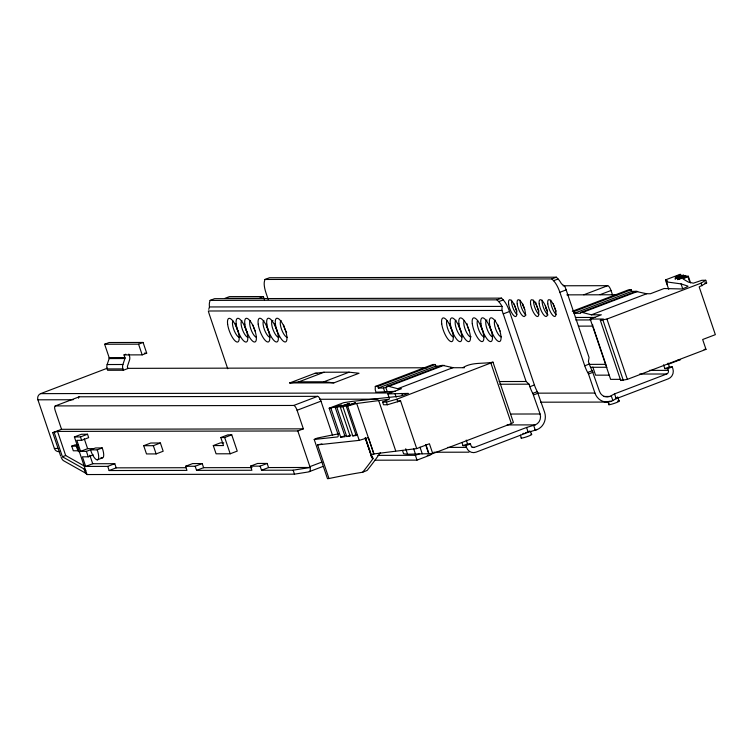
<?xml version="1.0" encoding="UTF-8"?>
<svg xmlns="http://www.w3.org/2000/svg" width="753" height="753" viewBox="0 0 753 753"><rect width="100%" height="100%" fill="white"/><g stroke="black" fill="none" stroke-linecap="round" stroke-linejoin="round"><path stroke-width="1.13" d="M441.173 366.09L435.846 366.099L435.3 364.49L432.806 364.499L375.295 386.44L375.229 389.828L376.011 392.209L395.353 391.315M447.668 447.404L466.474 447.367A7.954 7.492 89.9 0 0 476.056 452.167L528.192 432.278L536.861 429.69A13.629 12.839 89.9 0 0 544.598 412.258L537.313 391.673A14.203 4.499 69.1 0 1 534.414 384.99L509.536 311.488A14.203 4.499 69.1 0 0 503.23 299.92L501.517 298.132L214.614 298.668L210.087 300.4L209.588 302.188A14.203 4.499 69.1 0 0 209.475 306.951A17.338 5.751 -80.1 0 0 208.769 309.323M663.581 364.819L664.871 368.631L667.732 368.622L668.325 370.363A2.843 2.673 89.9 0 1 666.716 373.996L614.58 393.885L609.732 396.464A8.518 8.019 89.9 0 1 599.463 391.325L592.187 370.74A14.203 4.499 69.1 0 1 589.279 364.057L588.422 361.525L589.044 357.477L566.162 289.886A14.203 4.499 69.1 0 0 564.835 286.441A17.583 3.906 39.5 0 0 561.427 283.74A14.203 4.499 69.1 0 0 558.095 278.986L556.382 277.198L269.48 277.744L264.952 279.467L264.454 281.264A14.203 4.499 69.1 0 0 265.978 292.842L268.237 299.525M362.682 472.225A389.706 101.928 -29.9 0 0 372.613 459.179A8.452 2.212 -29.9 0 0 372.961 458.596C373.027 456.544 369.036 457.184 372.744 453.993L373.893 453.908L368.368 437.606L359.228 440.364L317.578 444.854L328.986 478.531A324.129 36.69 -18.7 0 1 362.682 472.225L367.116 470.437A395.89 103.538 -29.9 0 0 373.196 462.624A396.615 103.735 -29.9 0 0 380.274 452.722M123.379 370.241L107.613 370.269L107.161 368.932A6.532 6.156 89.9 0 1 107.152 364.537L109.157 358.569A1.421 1.337 89.9 0 0 109.157 357.609L104.629 344.243L109.157 342.521L143.089 342.455L146.703 353.148L142.176 354.87L124.019 354.908L124.923 357.581A1.421 1.337 89.9 0 1 124.923 358.541L122.927 364.499A6.532 6.156 89.9 0 0 122.927 368.904L123.379 370.241L127.916 368.509L127.464 367.172A1.421 1.337 89.9 0 1 127.455 366.222L129.46 360.254A6.532 6.156 89.9 0 0 129.45 355.849L128.848 354.07M462.926 367.615C472.216 361.854 482.984 364.094 492.98 362.155L513.395 422.471L511.381 423.61L432.749 453.607L429.417 443.752L416.72 448.59L400.549 400.812L387.343 404.766L383.522 404.766L382.618 402.093L389.245 399.203L356.715 403.486L346.324 406.356L356.197 435.516L352.799 435.883L342.935 406.724L340.271 407.015L350.145 436.175L346.747 436.542L336.873 407.373L335.273 407.552L345.138 436.712L340.695 437.192L330.821 408.032L329.174 408.211L337.965 434.133A2.852 1.29 68 0 1 337.542 436.938L314.208 439.46L327.489 478.692L328.986 478.531M600.31 320.204L606.956 319.056L701.062 283.147L705.749 280.276L706.653 282.949L699.179 286.884L715.35 334.661L702.662 339.509L705.994 349.364L627.371 379.361L620.726 380.519L600.31 320.204L603.407 319.027L590.211 319.056L610.627 379.361L620.519 379.343M609.008 401.274L611.361 401.274L616.208 398.695L668.344 378.806A7.954 7.492 89.9 0 0 672.853 368.631L672.269 366.899L669.398 366.899L664.871 368.631M382.618 402.093L386.44 402.093L396.859 399.203L492.98 362.155M690.557 282.864L688.317 276.257L683.093 278.977L688.383 282.111L693.381 283.175L701.918 280.285L705.749 280.276M668.692 289.293L666.17 281.848L667.638 281.133A329.447 37.292 -18.7 0 1 665.699 279.824L680.147 274.308L680.872 274.487L675.14 277.057L676.392 277.358L683.555 275.118L674.952 278.977L685.051 275.476L686.228 275.758L677.625 279.617L688.317 276.257M314.208 439.46L317.107 438.124A329.447 37.292 -18.7 0 1 338.643 433.832M335.273 407.552L341.429 405.142L330.821 408.032M340.271 407.015L349.514 403.401L336.873 407.373M346.324 406.356L355.567 402.751L342.935 406.724M104.629 344.243L138.561 344.177L143.089 342.455M263.39 296.56L258.863 298.282L224.931 298.348L229.458 296.626L263.39 296.56L264.472 299.769M124.019 354.908L125.826 354.221M60.202 451.367A4.829 4.546 89.9 0 1 54.385 448.459L37.914 399.815A4.829 4.546 89.9 0 1 40.653 393.64L106.851 368.386A4.829 4.546 89.9 0 1 107.538 368.189M55.355 405.914L293.717 405.462A5.111 1.619 69.1 0 1 297.068 410.272L303.355 428.852L61.548 429.304L55.261 410.724A5.111 1.619 69.1 0 1 55.355 405.914L79.263 396.793L317.625 396.342A5.111 1.619 69.1 0 1 320.976 401.151L332.591 435.479M60.654 456.036L52.738 432.664L61.548 429.304M52.738 432.664L57.529 431.413L297.811 430.961L303.355 428.852M322.821 466.493L308.589 471.924L294.489 474.164L87.037 474.55L74.396 436.938L81.437 434.255L87.517 434.236L88.666 437.644L81.625 440.326L76.844 440.336L80.571 451.358L86.397 451.339L95.565 447.96L102.239 447.941A9.94 3.153 69.1 0 1 101.043 457.447M74.396 436.938L80.467 436.928L87.517 434.236M79.564 452.205L77.898 450.774L73.305 450.783L71.723 446.134L74.999 444.891L78.34 444.882M54.254 432.664L62.414 456.76L65.68 455.518L84.665 466.22M80.571 451.358L87.621 448.666L93.447 448.656M102.286 457.946L97.25 459.867A9.94 3.153 69.1 0 1 90.529 449.88L97.212 449.861L102.239 447.941M210.087 300.4L496.989 299.854L501.517 298.132M264.952 279.467L551.855 278.93L556.382 277.198M185.878 467.717L116.197 467.848L114.795 463.697L107.745 466.38L85.673 466.427L82.425 456.826L88.252 456.817L93.278 454.897M496.989 299.854L498.702 301.642L503.23 299.92M551.855 278.93L553.568 280.718L558.095 278.986M289.717 382.938L314.886 373.337L324.072 372.227L349.11 372.18L359.04 373.253L333.871 382.853L289.717 382.938L298.903 381.827L323.941 381.78L333.871 382.853M298.903 381.827L324.072 372.227M85.673 466.427L92.723 463.735L114.795 463.697M143.71 445.71L150.751 443.018L160.389 442.999L163.175 451.235L156.125 453.918L146.496 453.937L143.71 445.71L153.339 445.691L160.389 442.999M323.941 381.78L349.11 372.18M472.075 447.357L474.428 447.348L526.563 427.469L535.232 424.88A8.518 8.019 89.9 0 0 540.07 413.981L532.785 393.395A14.203 4.499 69.1 0 1 529.886 386.713L529.03 384.181L526.121 381.489L503.249 313.888L509.536 311.488M553.568 280.718A14.203 4.499 69.1 0 1 559.874 292.286L566.162 289.886M107.745 466.38L109.147 470.54L116.197 467.848M293.717 405.462L317.625 396.342M583.773 294.809L607.68 285.688A5.111 1.619 69.1 0 1 611.031 290.489L612.509 294.865M213.297 445.578L223.509 445.56L220.798 437.54L227.848 434.848L231.745 434.839L237.242 451.094L230.202 453.786L216.083 453.805L213.297 445.578L220.347 442.886L223.745 442.886M220.798 437.54L224.695 437.531L231.745 434.839M297.068 410.272L320.976 401.151M600.169 294.639L611.031 290.489M572.308 311.281L628.727 289.754L631.23 289.745L631.767 291.355L636.869 291.345L634.61 292.202M375.295 386.44L377.79 386.43L435.3 364.49M631.23 289.745L573.72 311.686L574.257 313.295L580.657 313.276L580.554 312.476L635.805 291.402L646.658 293.745L650.404 293.736L664.061 288.531L681.983 288.973L684.505 288.013A5.685 0.64 -18.7 0 0 687.884 286.131L681.06 283.89L666.17 281.848M377.79 386.43L378.335 388.04L435.846 366.099M574.257 313.295L631.767 291.355M329.174 408.211L343.622 402.695A329.447 37.292 -18.7 0 1 352.46 401.368L399.231 396.247A5.685 0.64 -18.7 0 0 405.773 394.346L408.286 393.395L387.842 393.904L389.339 398.337M386.882 386.364L442.133 365.28L452.995 367.633L397.744 388.708L388.793 386.355L386.882 386.364L386.986 387.164L383.428 388.03L378.335 388.04M388.793 386.355L444.044 365.28M580.554 312.476L582.455 312.476L637.706 291.392M109.147 470.54L186.96 470.39L185.567 466.276L192.617 463.584L202.218 463.566L203.611 467.688L252.029 467.594M582.455 312.476L591.406 314.82L646.658 293.745M185.567 466.276L195.168 466.258L202.218 463.566M387.842 393.904L401.49 388.699L397.744 388.708M590.211 319.056L601.346 314.801L591.406 314.82M195.168 466.258L196.561 470.371L203.611 467.688M196.561 470.371L251.907 470.267L250.514 466.154L257.554 463.462L267.164 463.443L268.557 467.566L310.151 467.481L310.245 468.121A5.073 2.786 67 0 1 310.236 469.966L310.095 470.493A5.356 2.946 67 0 1 309.304 471.623M250.514 466.154L260.114 466.135L267.164 463.443M260.114 466.135L261.507 470.249L268.557 467.566M261.507 470.249L293.143 470.192L310.151 467.481A5.111 1.619 69.1 0 0 309.897 466.644L321.889 462.069M529.886 386.713L534.414 384.99M559.874 292.286L584.752 365.789L589.279 364.057M532.785 393.395L537.313 391.673M584.752 365.789A14.203 4.499 69.1 0 0 587.651 372.462L592.187 370.74M533.623 394.92L538.15 393.198M587.651 372.462L588.488 373.996L593.016 372.264M377.874 455.386L415.392 455.311L419.59 453.711M402.488 450.463L403.608 453.777L407.58 454.219L432.749 453.607M620.726 380.519L622.787 379.738M374.815 460.205L417.021 460.121L429.605 455.32A5.968 5.619 89.9 0 0 432.288 453.155M667.949 364.396L680.533 359.595L678.189 359.605M462.05 442.773L463.02 445.635L467.557 443.903L470.418 443.903L471.011 445.635A2.843 2.673 89.9 0 0 474.428 447.348M463.02 445.635L465.891 445.635L470.418 443.903M667.732 368.622L672.269 366.899M340.695 437.192L345.128 435.714M346.747 436.542L350.983 435.13M352.799 435.883L357.035 434.481M356.715 403.486L373.893 453.908M373.789 453.937L416.72 448.59M398.243 401.048L400.549 400.812M704.742 282.949L706.653 282.949M563.065 285.773L607.68 285.688M566.821 294.856L617.253 294.762M209.475 306.951L502.035 306.405A17.583 5.836 -80.1 0 1 501.912 310.443A14.203 4.499 69.1 0 1 503.249 313.888M501.912 310.443L208.346 310.998A14.203 4.499 69.1 0 0 209.353 314.443L227.726 368.744M575.386 317.465L594.945 317.427M575.687 319.969L590.936 319.94M578.398 326.134L592.884 326.105A4.829 4.546 89.9 0 1 592.62 324.618M704.083 349.373L705.994 349.364M144.435 353.148L146.703 353.148M109.157 357.609L124.923 357.581M109.157 358.569L124.923 358.541M107.152 364.537L122.927 364.499M588.987 364.377L605.826 364.339L593.251 327.197M590.531 367.295L606.956 367.266M127.954 368.349L427.026 367.784M450.482 367.737L464.554 367.709M107.161 368.932L122.927 368.904M649.519 370.401L668.325 370.363M314.886 373.337L317.211 373.328M639.673 374.043L666.716 373.996M609.233 375.145L595.576 375.163L592.827 367.059M499.088 381.536L526.121 381.489M499.634 384.237L529.03 384.181M40.653 393.64L391.325 392.972M537.416 393.16L594.936 393.047A13.629 12.839 89.9 0 0 611.361 401.274M603.859 396.473L609.732 396.464M37.914 399.815L73.116 399.749M319.554 399.278L377.987 399.165M540.503 402.196L607.417 402.064M510.722 414.037L540.07 413.981M507.061 424.937L535.232 424.88M534.517 429.699L536.861 429.69M71.723 446.134L76.326 446.124L77.983 447.555M54.385 448.459L57.896 448.449M433.794 452.242L469.015 452.176M427.262 455.33L429.605 455.32M85.786 470.587L84.063 468.968L62.414 456.76M87.037 474.55L85.447 473.053L63.534 460.704A5.111 1.619 69.1 0 1 61.134 457.297M385.687 387.164L387.155 391.334M383.428 388.03L384.896 392.2M701.062 283.147L701.965 285.82M687.724 276.116L689.56 281.518M681.06 283.89L682.547 288.286M665.699 279.824L667.45 285.011M668.109 363.087L669.398 366.899M606.956 319.056L627.371 379.361M602.937 320.204L623.352 380.519M617.676 396.869L619.041 400.878M614.58 393.885L616.208 398.695M611.285 395.871L612.914 400.681M607.953 401.707L608.97 404.719M588.488 373.996L594.936 393.047M533.679 425.473L535.317 430.283M530.432 431.281L531.449 434.283M526.563 427.469L528.192 432.278M520.37 435.121L521.387 438.124M490.965 363.304L511.381 423.61M466.258 440.091L467.557 443.903M465.891 445.635L466.474 447.367M425.963 444.854L428.928 453.617M425.737 444.938L428.702 453.701M401.801 393.405L402.544 395.598M419.986 447.141L422.217 453.72M395.08 393.894L396.191 397.179M413.642 448.722L415.496 454.21M396.859 399.203L397.763 401.876M415.392 455.311L417.021 460.121M405.726 448.75L407.58 454.219M386.44 402.093L387.343 404.766M378.59 400.295L395.664 450.746M372.217 456.384L372.961 458.596M365.44 437.832L372.076 457.325M366.062 439.808L372.613 459.179M365.12 437.851L371.361 456.309M347.67 406.215L359.228 440.364M297.811 430.961L309.897 466.644M293.143 470.192L294.489 474.164M224.695 437.531L230.202 453.786M138.561 344.177L142.176 354.87M153.339 445.691L156.125 453.918M84.261 438.754L87.621 448.666M89.833 455.207L92.723 463.735M86.397 451.339L88.252 456.817M80.467 436.928L81.625 440.326M76.326 446.124L77.898 450.774M84.063 468.968L85.447 473.053M57.529 431.413L65.68 455.518M97.212 449.861A9.94 3.153 69.1 0 1 97.25 459.867M78.519 398.205A5.111 1.619 69.1 0 1 79.263 396.793M531.091 434.312A5.676 0.64 -18.7 0 1 526.686 436.796A5.676 0.64 -18.7 0 1 521.509 437.568M501.329 336.855A8.942 2.833 69.1 0 1 495.7 329.099A8.942 2.833 69.1 0 1 495.192 320.119M462.135 336.93A8.942 2.833 69.1 0 1 456.506 329.174A8.942 2.833 69.1 0 1 455.998 320.194M471.18 336.807A8.942 2.833 69.1 0 1 465.627 330.463A8.942 2.833 69.1 0 1 464.253 320.486M453.532 336.949A8.942 2.833 69.1 0 1 448.157 329.852A8.942 2.833 69.1 0 1 447.047 320.524M484.555 336.779A8.942 2.833 69.1 0 1 479.012 330.435A8.942 2.833 69.1 0 1 477.628 320.458M492.726 336.873A8.942 2.833 69.1 0 1 486.862 328.459A8.942 2.833 69.1 0 1 487.022 320.034M270.035 337.288A8.942 2.833 69.1 0 1 264.407 329.541A8.942 2.833 69.1 0 1 263.898 320.562M279.071 337.175A8.942 2.833 69.1 0 1 273.01 329.522A8.942 2.833 69.1 0 1 272.934 320.439M277.415 331.527A8.942 2.833 69.1 0 1 274.826 323.884M287.232 337.259A8.942 2.833 69.1 0 1 281.613 329.503A8.942 2.833 69.1 0 1 281.104 320.524M286.648 332.638A8.942 2.833 69.1 0 1 283.665 325.089M239.887 337.24A8.942 2.833 69.1 0 1 234.334 330.906A8.942 2.833 69.1 0 1 232.959 320.929M248.048 337.335A8.942 2.833 69.1 0 1 242.419 329.579A8.942 2.833 69.1 0 1 241.911 320.599M238.23 331.602A8.942 2.833 69.1 0 1 235.642 323.959M247.464 332.713A8.942 2.833 69.1 0 1 244.8 326.454M256.142 337.212A8.942 2.833 69.1 0 1 250.787 328.901A8.942 2.833 69.1 0 1 250.514 320.58M255.436 331.574A8.942 2.833 69.1 0 1 253.074 325.145M529.566 431.064A5.676 0.64 -18.7 0 1 529.048 431.328M527.74 431.893A5.676 0.64 -18.7 0 1 526.978 432.194M526.159 432.495A5.676 0.64 -18.7 0 1 525.321 432.787M523.655 433.323A5.676 0.64 -18.7 0 1 522.855 433.549M498.702 301.642A14.203 4.499 69.1 0 1 502.035 306.405M500.105 331.113A8.942 2.833 69.1 0 1 497.752 324.684M492.133 332.252A8.942 2.833 69.1 0 1 491.502 331.122M490.909 329.908A8.942 2.833 69.1 0 1 489.149 324.703M482.899 331.141A8.942 2.833 69.1 0 1 480.546 324.722M469.524 331.169A8.942 2.833 69.1 0 1 467.491 326.03M467.171 324.741A8.942 2.833 69.1 0 1 466.935 323.526M460.921 331.188A8.942 2.833 69.1 0 1 458.568 324.759M452.948 332.327A8.942 2.833 69.1 0 1 449.729 323.555M268.812 331.546A8.942 2.833 69.1 0 1 266.458 325.127M317.578 444.854A324.129 36.69 -18.7 0 1 321.908 443.95M618.674 400.897A5.676 0.64 -18.7 0 1 617.375 402.196A5.676 0.64 -18.7 0 1 610.391 404.502A5.676 0.64 -18.7 0 1 609.497 403.928M617.62 401.085A5.676 0.64 -18.7 0 1 618.204 400.973M538.96 311.121A12.641 4.01 69.1 0 1 535.628 302.047M545.746 307.563A12.641 4.01 69.1 0 1 546.207 309.379M516.972 311.158A12.641 4.01 69.1 0 1 514.101 303.901M523.194 305.746A12.641 4.01 69.1 0 1 523.768 307.61M616.632 397.913A5.676 0.64 -18.7 0 1 615.323 398.478M556.025 314.434A8.942 2.833 69.1 0 1 550.772 300.118M548.024 314.952A8.942 2.833 69.1 0 1 543.722 308.269A8.942 2.833 69.1 0 1 542.169 300.136M556.156 311.083A12.641 4.01 69.1 0 1 553.295 303.826M538.819 314.462A8.942 2.833 69.1 0 1 533.576 300.155M547.563 311.102A12.641 4.01 69.1 0 1 545.266 305.709M526.046 314.999A8.942 2.833 69.1 0 1 521.735 308.306A8.942 2.833 69.1 0 1 520.191 300.174M516.84 314.509A8.942 2.833 69.1 0 1 511.588 300.193M524.737 309.417A12.641 4.01 69.1 0 1 522.704 303.883M606.513 365.666A4.829 4.546 89.9 0 1 606.118 365.036M489.506 323.743A12.641 4.01 69.1 0 0 499.23 341.58A12.641 4.01 69.1 0 0 496.876 323.734A12.641 4.01 69.1 0 0 489.506 323.743M472.3 323.771A12.641 4.01 69.1 0 0 482.024 341.608A12.641 4.01 69.1 0 0 479.67 323.762A12.641 4.01 69.1 0 0 472.3 323.771M480.903 323.762A12.641 4.01 69.1 0 0 490.627 341.598A12.641 4.01 69.1 0 0 488.273 323.743A12.641 4.01 69.1 0 0 480.903 323.762M258.213 324.176A12.641 4.01 69.1 0 0 267.936 342.013A12.641 4.01 69.1 0 0 265.583 324.166A12.641 4.01 69.1 0 0 258.213 324.176M266.816 324.166A12.641 4.01 69.1 0 0 276.539 342.003A12.641 4.01 69.1 0 0 274.186 324.148A12.641 4.01 69.1 0 0 266.816 324.166M275.419 324.148A12.641 4.01 69.1 0 0 285.142 341.984A12.641 4.01 69.1 0 0 282.78 324.138A12.641 4.01 69.1 0 0 275.419 324.148M227.632 324.242A12.641 4.01 69.1 0 0 237.355 342.069A12.641 4.01 69.1 0 0 234.992 324.223A12.641 4.01 69.1 0 0 227.632 324.242M236.235 324.223A12.641 4.01 69.1 0 0 245.958 342.06A12.641 4.01 69.1 0 0 243.596 324.204A12.641 4.01 69.1 0 0 236.235 324.223M244.838 324.204A12.641 4.01 69.1 0 0 254.552 342.041A12.641 4.01 69.1 0 0 252.199 324.195A12.641 4.01 69.1 0 0 244.838 324.204M450.322 323.818A12.641 4.01 69.1 0 0 460.045 341.655A12.641 4.01 69.1 0 0 457.683 323.799A12.641 4.01 69.1 0 0 450.322 323.818M441.719 323.837A12.641 4.01 69.1 0 0 451.442 341.664A12.641 4.01 69.1 0 0 449.089 323.818A12.641 4.01 69.1 0 0 441.719 323.837M458.925 323.799A12.641 4.01 69.1 0 0 468.648 341.636A12.641 4.01 69.1 0 0 466.286 323.79A12.641 4.01 69.1 0 0 458.925 323.799M547.798 303.873A8.942 2.833 69.1 0 0 554.679 316.495A8.942 2.833 69.1 0 0 553.013 303.864A8.942 2.833 69.1 0 0 547.798 303.873M508.614 303.948A8.942 2.833 69.1 0 0 515.494 316.571A8.942 2.833 69.1 0 0 513.828 303.939A8.942 2.833 69.1 0 0 508.614 303.948M517.217 303.93A8.942 2.833 69.1 0 0 524.097 316.561A8.942 2.833 69.1 0 0 522.431 303.92A8.942 2.833 69.1 0 0 517.217 303.93M530.592 303.911A8.942 2.833 69.1 0 0 537.473 316.533A8.942 2.833 69.1 0 0 535.807 303.901A8.942 2.833 69.1 0 0 530.592 303.911M539.195 303.892A8.942 2.833 69.1 0 0 546.076 316.514A8.942 2.833 69.1 0 0 544.41 303.883A8.942 2.833 69.1 0 0 539.195 303.892"/></g></svg>
